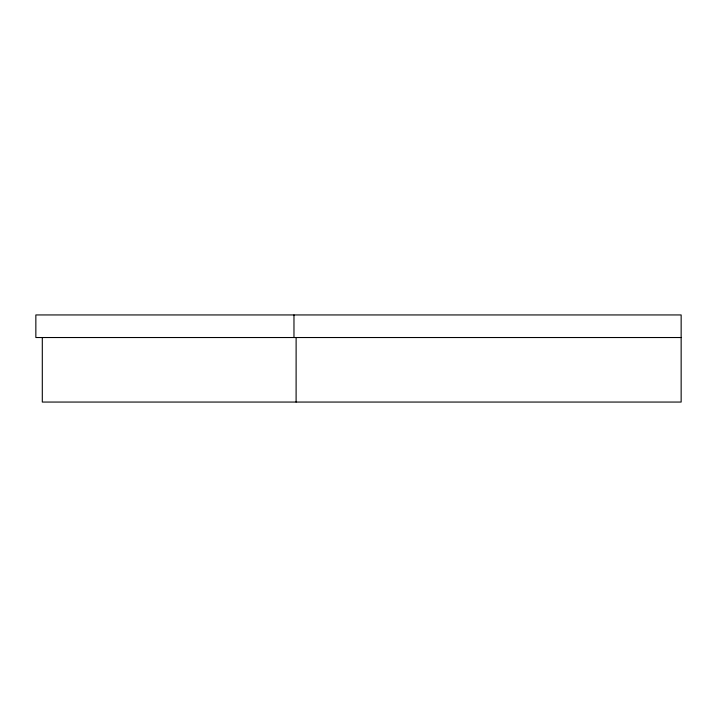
<?xml version="1.0" encoding="UTF-8"?>
<svg xmlns="http://www.w3.org/2000/svg" width="717" height="717" viewBox="0 0 717 717"><rect width="100%" height="100%" fill="white"/><g stroke="black" fill="none" stroke-linecap="round" stroke-linejoin="round"><path stroke-width="1.08" d="M681.15 337.528L35.85 337.528L35.85 314.942L681.15 314.942L681.15 402.058L42.303 402.058L42.303 337.528M296.121 337.528L296.103 402.058M293.97 314.942L293.97 337.528"/></g></svg>
